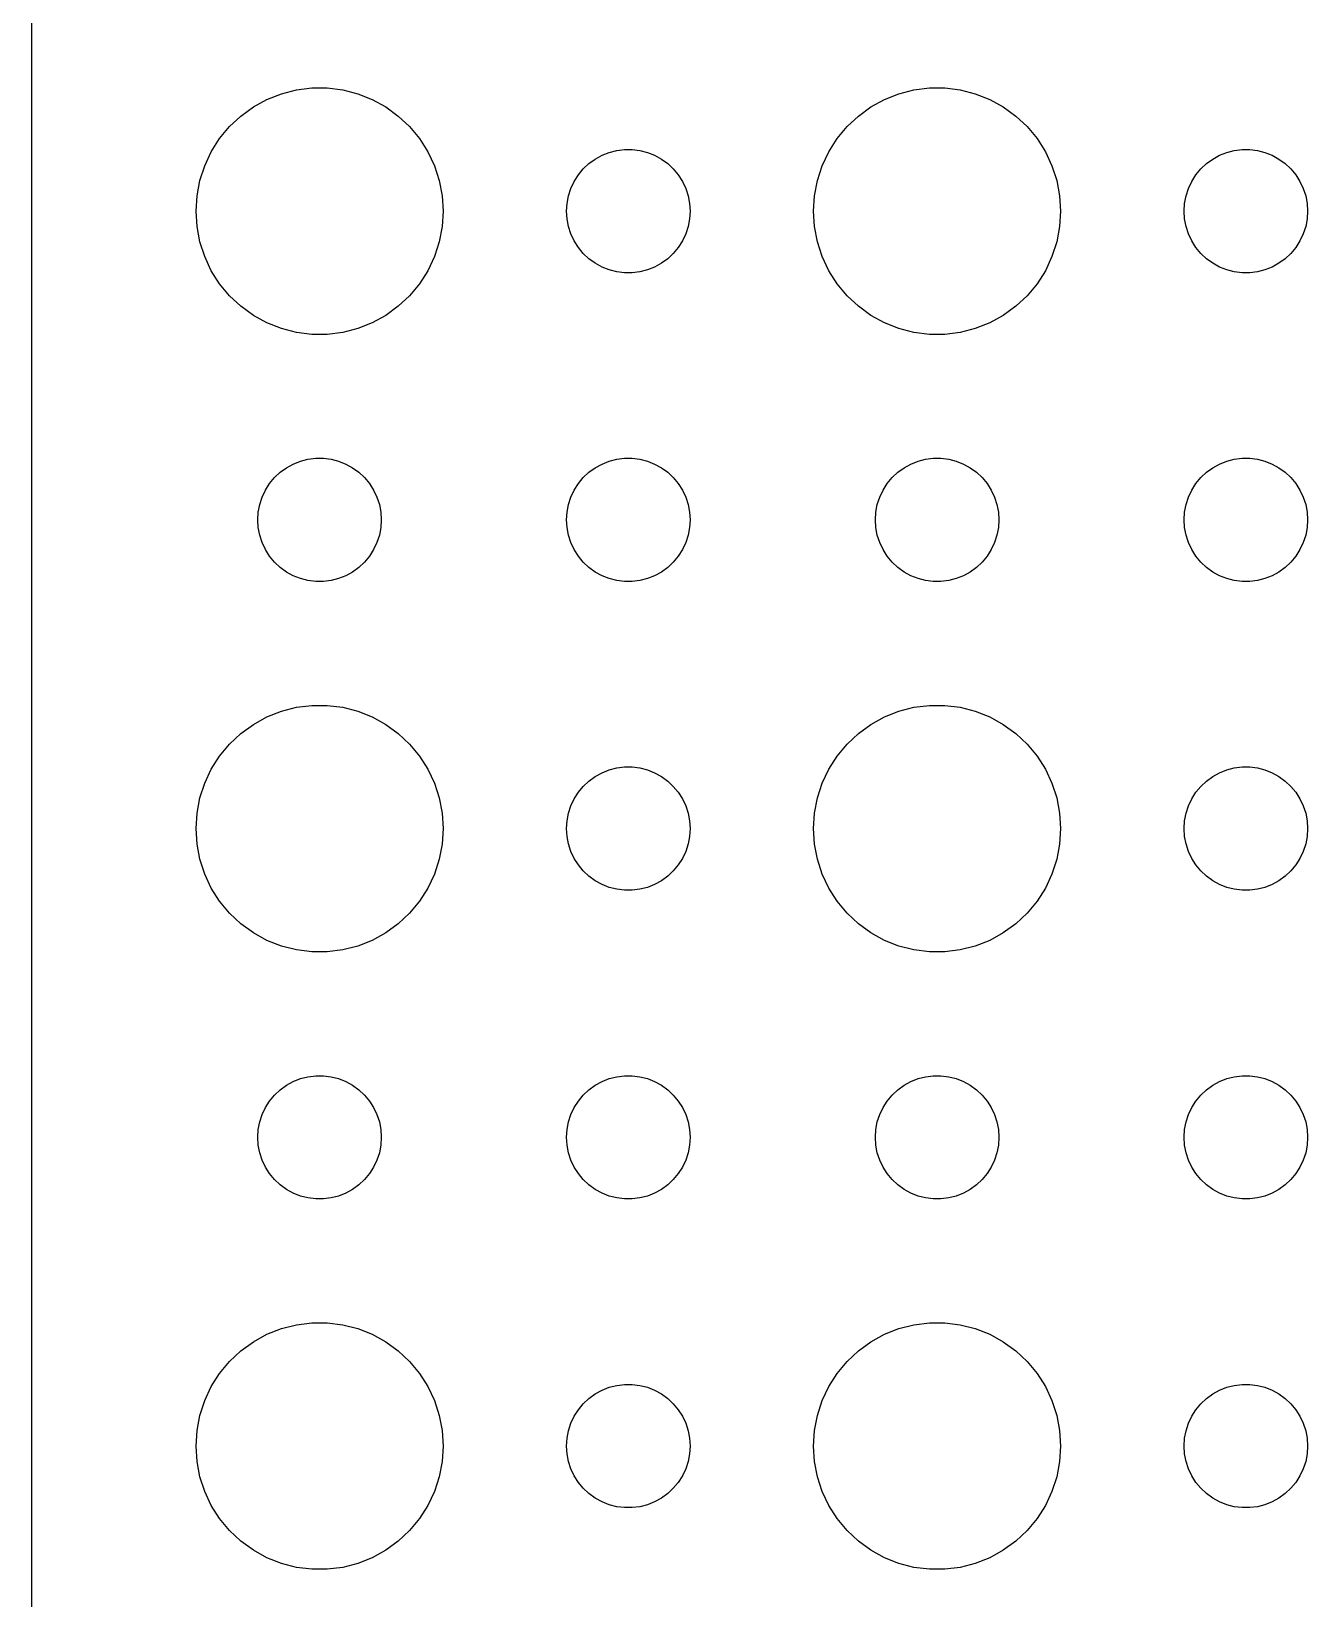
# Model space of a CAD drawing. Header units: metres. Extents: x -142 to 142, y -142 to 142.
# Drawn here: x -142 to -111, y -108.71 to -70.63 of the extents above; entities that cross this region are included whole.
import ezdxf

# ---------------------------------------------------------------- set-up
doc = ezdxf.new("R2010")
doc.units = ezdxf.units.M

msp = doc.modelspace()

# ---------------------------------------------------------------- linework, layer by layer
for p, q in [((-142, 137), (-142, -137)), ((-136.607, -72.467), (-136.277, -72.2855)), ((-136.277, -72.2855), (-135.927, -72.1468)), ((-135.927, -72.1468), (-135.562, -72.0531)), ((-135.562, -72.0531), (-135.188, -72.0059)), ((-135.188, -72.0059), (-134.812, -72.0059)), ((-134.812, -72.0059), (-134.438, -72.0531)), ((-134.438, -72.0531), (-134.073, -72.1468)), ((-134.073, -72.1468), (-133.723, -72.2855)), ((-133.723, -72.2855), (-133.393, -72.467)), ((-121.607, -72.467), (-121.277, -72.2855)), ((-121.277, -72.2855), (-120.927, -72.1468)), ((-120.927, -72.1468), (-120.562, -72.0531)), ((-120.562, -72.0531), (-120.188, -72.0059)), ((-120.188, -72.0059), (-119.812, -72.0059)), ((-119.812, -72.0059), (-119.438, -72.0531)), ((-119.438, -72.0531), (-119.073, -72.1468)), ((-119.073, -72.1468), (-118.723, -72.2855)), ((-118.723, -72.2855), (-118.393, -72.467)), ((-137.187, -72.9464), (-136.912, -72.6885)), ((-136.912, -72.6885), (-136.607, -72.467)), ((-133.393, -72.467), (-133.088, -72.6885)), ((-133.088, -72.6885), (-132.813, -72.9464)), ((-122.187, -72.9464), (-121.912, -72.6885)), ((-121.912, -72.6885), (-121.607, -72.467)), ((-118.393, -72.467), (-118.088, -72.6885)), ((-118.088, -72.6885), (-117.813, -72.9464)), ((-137.427, -73.2366), (-137.187, -72.9464)), ((-132.813, -72.9464), (-132.573, -73.2366)), ((-122.427, -73.2366), (-122.187, -72.9464)), ((-117.813, -72.9464), (-117.573, -73.2366)), ((-137.629, -73.5547), (-137.427, -73.2366)), ((-132.573, -73.2366), (-132.371, -73.5547)), ((-122.629, -73.5547), (-122.427, -73.2366)), ((-117.573, -73.2366), (-117.371, -73.5547)), ((-137.789, -73.8956), (-137.629, -73.5547)), ((-132.371, -73.5547), (-132.211, -73.8956)), ((-128.593, -73.9732), (-128.456, -73.8442)), ((-128.456, -73.8442), (-128.304, -73.7335)), ((-128.304, -73.7335), (-128.139, -73.6428)), ((-128.139, -73.6428), (-127.964, -73.5734)), ((-127.964, -73.5734), (-127.781, -73.5266)), ((-127.781, -73.5266), (-127.594, -73.503)), ((-127.594, -73.503), (-127.406, -73.503)), ((-127.406, -73.503), (-127.219, -73.5266)), ((-127.219, -73.5266), (-127.036, -73.5734)), ((-127.036, -73.5734), (-126.861, -73.6428)), ((-126.861, -73.6428), (-126.696, -73.7335)), ((-126.696, -73.7335), (-126.544, -73.8442)), ((-126.544, -73.8442), (-126.407, -73.9732)), ((-122.789, -73.8956), (-122.629, -73.5547)), ((-117.371, -73.5547), (-117.211, -73.8956)), ((-113.593, -73.9732), (-113.456, -73.8442)), ((-113.456, -73.8442), (-113.304, -73.7335)), ((-113.304, -73.7335), (-113.139, -73.6428)), ((-113.139, -73.6428), (-112.964, -73.5734)), ((-112.964, -73.5734), (-112.781, -73.5266)), ((-112.781, -73.5266), (-112.594, -73.503)), ((-112.594, -73.503), (-112.406, -73.503)), ((-112.406, -73.503), (-112.219, -73.5266)), ((-112.219, -73.5266), (-112.036, -73.5734)), ((-112.036, -73.5734), (-111.861, -73.6428)), ((-111.861, -73.6428), (-111.696, -73.7335)), ((-111.696, -73.7335), (-111.544, -73.8442)), ((-111.544, -73.8442), (-111.407, -73.9732)), ((-137.906, -74.2539), (-137.789, -73.8956)), ((-132.211, -73.8956), (-132.094, -74.2539)), ((-128.814, -74.2774), (-128.714, -74.1183)), ((-128.714, -74.1183), (-128.593, -73.9732)), ((-126.407, -73.9732), (-126.286, -74.1183)), ((-126.286, -74.1183), (-126.186, -74.2774)), ((-122.906, -74.2539), (-122.789, -73.8956)), ((-117.211, -73.8956), (-117.094, -74.2539)), ((-113.814, -74.2774), (-113.714, -74.1183)), ((-113.714, -74.1183), (-113.593, -73.9732)), ((-111.407, -73.9732), (-111.286, -74.1183)), ((-111.286, -74.1183), (-111.186, -74.2774)), ((-138, -75), (-137.976, -74.624)), ((-137.976, -74.624), (-137.906, -74.2539)), ((-132.094, -74.2539), (-132.024, -74.624)), ((-132.024, -74.624), (-132, -75)), ((-128.988, -74.812), (-128.953, -74.627)), ((-128.953, -74.627), (-128.895, -74.4478)), ((-128.895, -74.4478), (-128.814, -74.2774)), ((-126.186, -74.2774), (-126.105, -74.4478)), ((-126.105, -74.4478), (-126.047, -74.627)), ((-126.047, -74.627), (-126.012, -74.812)), ((-123, -75), (-122.976, -74.624)), ((-122.976, -74.624), (-122.906, -74.2539)), ((-117.094, -74.2539), (-117.024, -74.624)), ((-117.024, -74.624), (-117, -75)), ((-113.988, -74.812), (-113.953, -74.627)), ((-113.953, -74.627), (-113.895, -74.4478)), ((-113.895, -74.4478), (-113.814, -74.2774)), ((-111.186, -74.2774), (-111.105, -74.4478)), ((-111.105, -74.4478), (-111.047, -74.627)), ((-111.047, -74.627), (-111.012, -74.812)), ((-137.976, -75.376), (-138, -75)), ((-132, -75), (-132.024, -75.376)), ((-129, -75), (-128.988, -74.812)), ((-128.988, -75.188), (-129, -75)), ((-126.012, -74.812), (-126, -75)), ((-126, -75), (-126.012, -75.188)), ((-122.976, -75.376), (-123, -75)), ((-117, -75), (-117.024, -75.376)), ((-114, -75), (-113.988, -74.812)), ((-113.988, -75.188), (-114, -75)), ((-111.012, -74.812), (-111, -75)), ((-111, -75), (-111.012, -75.188)), ((-137.906, -75.7461), (-137.976, -75.376)), ((-132.024, -75.376), (-132.094, -75.7461)), ((-128.953, -75.373), (-128.988, -75.188)), ((-128.895, -75.5522), (-128.953, -75.373)), ((-126.047, -75.373), (-126.105, -75.5522)), ((-126.012, -75.188), (-126.047, -75.373)), ((-122.906, -75.7461), (-122.976, -75.376)), ((-117.024, -75.376), (-117.094, -75.7461)), ((-113.953, -75.373), (-113.988, -75.188)), ((-113.895, -75.5522), (-113.953, -75.373)), ((-111.047, -75.373), (-111.105, -75.5522)), ((-111.012, -75.188), (-111.047, -75.373)), ((-137.789, -76.1044), (-137.906, -75.7461)), ((-132.094, -75.7461), (-132.211, -76.1044)), ((-128.814, -75.7226), (-128.895, -75.5522)), ((-128.714, -75.8817), (-128.814, -75.7226)), ((-126.186, -75.7226), (-126.286, -75.8817)), ((-126.105, -75.5522), (-126.186, -75.7226)), ((-122.789, -76.1044), (-122.906, -75.7461)), ((-117.094, -75.7461), (-117.211, -76.1044)), ((-113.814, -75.7226), (-113.895, -75.5522)), ((-113.714, -75.8817), (-113.814, -75.7226)), ((-111.186, -75.7226), (-111.286, -75.8817)), ((-111.105, -75.5522), (-111.186, -75.7226)), ((-137.629, -76.4453), (-137.789, -76.1044)), ((-132.211, -76.1044), (-132.371, -76.4453)), ((-128.593, -76.0268), (-128.714, -75.8817)), ((-128.456, -76.1558), (-128.593, -76.0268)), ((-126.407, -76.0268), (-126.544, -76.1558)), ((-126.286, -75.8817), (-126.407, -76.0268)), ((-122.629, -76.4453), (-122.789, -76.1044)), ((-117.211, -76.1044), (-117.371, -76.4453)), ((-113.593, -76.0268), (-113.714, -75.8817)), ((-113.456, -76.1558), (-113.593, -76.0268)), ((-111.407, -76.0268), (-111.544, -76.1558)), ((-111.286, -75.8817), (-111.407, -76.0268)), ((-137.427, -76.7634), (-137.629, -76.4453)), ((-132.371, -76.4453), (-132.573, -76.7634)), ((-128.304, -76.2665), (-128.456, -76.1558)), ((-128.139, -76.3572), (-128.304, -76.2665)), ((-127.964, -76.4266), (-128.139, -76.3572)), ((-127.781, -76.4734), (-127.964, -76.4266)), ((-127.594, -76.497), (-127.781, -76.4734)), ((-127.406, -76.497), (-127.594, -76.497)), ((-127.219, -76.4734), (-127.406, -76.497)), ((-127.036, -76.4266), (-127.219, -76.4734)), ((-126.861, -76.3572), (-127.036, -76.4266)), ((-126.696, -76.2665), (-126.861, -76.3572)), ((-126.544, -76.1558), (-126.696, -76.2665)), ((-122.427, -76.7634), (-122.629, -76.4453)), ((-117.371, -76.4453), (-117.573, -76.7634)), ((-113.304, -76.2665), (-113.456, -76.1558)), ((-113.139, -76.3572), (-113.304, -76.2665)), ((-112.964, -76.4266), (-113.139, -76.3572)), ((-112.781, -76.4734), (-112.964, -76.4266)), ((-112.594, -76.497), (-112.781, -76.4734)), ((-112.406, -76.497), (-112.594, -76.497)), ((-112.219, -76.4734), (-112.406, -76.497)), ((-112.036, -76.4266), (-112.219, -76.4734)), ((-111.861, -76.3572), (-112.036, -76.4266)), ((-111.696, -76.2665), (-111.861, -76.3572)), ((-111.544, -76.1558), (-111.696, -76.2665)), ((-137.187, -77.0536), (-137.427, -76.7634)), ((-132.573, -76.7634), (-132.813, -77.0536)), ((-122.187, -77.0536), (-122.427, -76.7634)), ((-117.573, -76.7634), (-117.813, -77.0536)), ((-136.912, -77.3115), (-137.187, -77.0536)), ((-132.813, -77.0536), (-133.088, -77.3115)), ((-121.912, -77.3115), (-122.187, -77.0536)), ((-117.813, -77.0536), (-118.088, -77.3115)), ((-136.607, -77.533), (-136.912, -77.3115)), ((-136.277, -77.7145), (-136.607, -77.533)), ((-133.393, -77.533), (-133.723, -77.7145)), ((-133.088, -77.3115), (-133.393, -77.533)), ((-121.607, -77.533), (-121.912, -77.3115)), ((-121.277, -77.7145), (-121.607, -77.533)), ((-118.393, -77.533), (-118.723, -77.7145)), ((-118.088, -77.3115), (-118.393, -77.533)), ((-135.927, -77.8532), (-136.277, -77.7145)), ((-135.562, -77.9469), (-135.927, -77.8532)), ((-135.188, -77.9941), (-135.562, -77.9469)), ((-134.812, -77.9941), (-135.188, -77.9941)), ((-134.438, -77.9469), (-134.812, -77.9941)), ((-134.073, -77.8532), (-134.438, -77.9469)), ((-133.723, -77.7145), (-134.073, -77.8532)), ((-120.927, -77.8532), (-121.277, -77.7145)), ((-120.562, -77.9469), (-120.927, -77.8532)), ((-120.188, -77.9941), (-120.562, -77.9469)), ((-119.812, -77.9941), (-120.188, -77.9941)), ((-119.438, -77.9469), (-119.812, -77.9941)), ((-119.073, -77.8532), (-119.438, -77.9469)), ((-118.723, -77.7145), (-119.073, -77.8532)), ((-135.639, -81.1428), (-135.464, -81.0734)), ((-135.464, -81.0734), (-135.281, -81.0266)), ((-135.281, -81.0266), (-135.094, -81.003)), ((-135.094, -81.003), (-134.906, -81.003)), ((-134.906, -81.003), (-134.719, -81.0266)), ((-134.719, -81.0266), (-134.536, -81.0734)), ((-134.536, -81.0734), (-134.361, -81.1428)), ((-128.139, -81.1428), (-127.964, -81.0734)), ((-127.964, -81.0734), (-127.781, -81.0266)), ((-127.781, -81.0266), (-127.594, -81.003)), ((-127.594, -81.003), (-127.406, -81.003)), ((-127.406, -81.003), (-127.219, -81.0266)), ((-127.219, -81.0266), (-127.036, -81.0734)), ((-127.036, -81.0734), (-126.861, -81.1428)), ((-120.639, -81.1428), (-120.464, -81.0734)), ((-120.464, -81.0734), (-120.281, -81.0266)), ((-120.281, -81.0266), (-120.094, -81.003)), ((-120.094, -81.003), (-119.906, -81.003)), ((-119.906, -81.003), (-119.719, -81.0266)), ((-119.719, -81.0266), (-119.536, -81.0734)), ((-119.536, -81.0734), (-119.361, -81.1428)), ((-113.139, -81.1428), (-112.964, -81.0734)), ((-112.964, -81.0734), (-112.781, -81.0266)), ((-112.781, -81.0266), (-112.594, -81.003)), ((-112.594, -81.003), (-112.406, -81.003)), ((-112.406, -81.003), (-112.219, -81.0266)), ((-112.219, -81.0266), (-112.036, -81.0734)), ((-112.036, -81.0734), (-111.861, -81.1428)), ((-136.214, -81.6183), (-136.093, -81.4732)), ((-136.093, -81.4732), (-135.956, -81.3442)), ((-135.956, -81.3442), (-135.804, -81.2335)), ((-135.804, -81.2335), (-135.639, -81.1428)), ((-134.361, -81.1428), (-134.196, -81.2335)), ((-134.196, -81.2335), (-134.044, -81.3442)), ((-134.044, -81.3442), (-133.907, -81.4732)), ((-133.907, -81.4732), (-133.786, -81.6183)), ((-128.714, -81.6183), (-128.593, -81.4732)), ((-128.593, -81.4732), (-128.456, -81.3442)), ((-128.456, -81.3442), (-128.304, -81.2335)), ((-128.304, -81.2335), (-128.139, -81.1428)), ((-126.861, -81.1428), (-126.696, -81.2335)), ((-126.696, -81.2335), (-126.544, -81.3442)), ((-126.544, -81.3442), (-126.407, -81.4732)), ((-126.407, -81.4732), (-126.286, -81.6183)), ((-121.214, -81.6183), (-121.093, -81.4732)), ((-121.093, -81.4732), (-120.956, -81.3442)), ((-120.956, -81.3442), (-120.804, -81.2335)), ((-120.804, -81.2335), (-120.639, -81.1428)), ((-119.361, -81.1428), (-119.196, -81.2335)), ((-119.196, -81.2335), (-119.044, -81.3442)), ((-119.044, -81.3442), (-118.907, -81.4732)), ((-118.907, -81.4732), (-118.786, -81.6183)), ((-113.714, -81.6183), (-113.593, -81.4732)), ((-113.593, -81.4732), (-113.456, -81.3442)), ((-113.456, -81.3442), (-113.304, -81.2335)), ((-113.304, -81.2335), (-113.139, -81.1428)), ((-111.861, -81.1428), (-111.696, -81.2335)), ((-111.696, -81.2335), (-111.544, -81.3442)), ((-111.544, -81.3442), (-111.407, -81.4732)), ((-111.407, -81.4732), (-111.286, -81.6183)), ((-136.395, -81.9478), (-136.314, -81.7774)), ((-136.314, -81.7774), (-136.214, -81.6183)), ((-133.786, -81.6183), (-133.686, -81.7774)), ((-133.686, -81.7774), (-133.605, -81.9478)), ((-128.895, -81.9478), (-128.814, -81.7774)), ((-128.814, -81.7774), (-128.714, -81.6183)), ((-126.286, -81.6183), (-126.186, -81.7774)), ((-126.186, -81.7774), (-126.105, -81.9478)), ((-121.395, -81.9478), (-121.314, -81.7774)), ((-121.314, -81.7774), (-121.214, -81.6183)), ((-118.786, -81.6183), (-118.686, -81.7774)), ((-118.686, -81.7774), (-118.605, -81.9478)), ((-113.895, -81.9478), (-113.814, -81.7774)), ((-113.814, -81.7774), (-113.714, -81.6183)), ((-111.286, -81.6183), (-111.186, -81.7774)), ((-111.186, -81.7774), (-111.105, -81.9478)), ((-136.488, -82.312), (-136.453, -82.127)), ((-136.453, -82.127), (-136.395, -81.9478)), ((-133.605, -81.9478), (-133.547, -82.127)), ((-133.547, -82.127), (-133.512, -82.312)), ((-128.988, -82.312), (-128.953, -82.127)), ((-128.953, -82.127), (-128.895, -81.9478)), ((-126.105, -81.9478), (-126.047, -82.127)), ((-126.047, -82.127), (-126.012, -82.312)), ((-121.488, -82.312), (-121.453, -82.127)), ((-121.453, -82.127), (-121.395, -81.9478)), ((-118.605, -81.9478), (-118.547, -82.127)), ((-118.547, -82.127), (-118.512, -82.312)), ((-113.988, -82.312), (-113.953, -82.127)), ((-113.953, -82.127), (-113.895, -81.9478)), ((-111.105, -81.9478), (-111.047, -82.127)), ((-111.047, -82.127), (-111.012, -82.312)), ((-136.5, -82.5), (-136.488, -82.312)), ((-136.488, -82.688), (-136.5, -82.5)), ((-133.512, -82.312), (-133.5, -82.5)), ((-133.5, -82.5), (-133.512, -82.688)), ((-129, -82.5), (-128.988, -82.312)), ((-128.988, -82.688), (-129, -82.5)), ((-126.012, -82.312), (-126, -82.5)), ((-126, -82.5), (-126.012, -82.688)), ((-121.5, -82.5), (-121.488, -82.312)), ((-121.488, -82.688), (-121.5, -82.5)), ((-118.512, -82.312), (-118.5, -82.5)), ((-118.5, -82.5), (-118.512, -82.688)), ((-114, -82.5), (-113.988, -82.312)), ((-113.988, -82.688), (-114, -82.5)), ((-111.012, -82.312), (-111, -82.5)), ((-111, -82.5), (-111.012, -82.688)), ((-136.453, -82.873), (-136.488, -82.688)), ((-136.395, -83.0522), (-136.453, -82.873)), ((-133.547, -82.873), (-133.605, -83.0522)), ((-133.512, -82.688), (-133.547, -82.873)), ((-128.953, -82.873), (-128.988, -82.688)), ((-128.895, -83.0522), (-128.953, -82.873)), ((-126.047, -82.873), (-126.105, -83.0522)), ((-126.012, -82.688), (-126.047, -82.873)), ((-121.453, -82.873), (-121.488, -82.688)), ((-121.395, -83.0522), (-121.453, -82.873)), ((-118.547, -82.873), (-118.605, -83.0522)), ((-118.512, -82.688), (-118.547, -82.873)), ((-113.953, -82.873), (-113.988, -82.688)), ((-113.895, -83.0522), (-113.953, -82.873)), ((-111.047, -82.873), (-111.105, -83.0522)), ((-111.012, -82.688), (-111.047, -82.873)), ((-136.314, -83.2226), (-136.395, -83.0522)), ((-136.214, -83.3817), (-136.314, -83.2226)), ((-136.093, -83.5268), (-136.214, -83.3817)), ((-133.786, -83.3817), (-133.907, -83.5268)), ((-133.686, -83.2226), (-133.786, -83.3817)), ((-133.605, -83.0522), (-133.686, -83.2226)), ((-128.814, -83.2226), (-128.895, -83.0522)), ((-128.714, -83.3817), (-128.814, -83.2226)), ((-128.593, -83.5268), (-128.714, -83.3817)), ((-126.286, -83.3817), (-126.407, -83.5268)), ((-126.186, -83.2226), (-126.286, -83.3817)), ((-126.105, -83.0522), (-126.186, -83.2226)), ((-121.314, -83.2226), (-121.395, -83.0522)), ((-121.214, -83.3817), (-121.314, -83.2226)), ((-121.093, -83.5268), (-121.214, -83.3817)), ((-118.786, -83.3817), (-118.907, -83.5268)), ((-118.686, -83.2226), (-118.786, -83.3817)), ((-118.605, -83.0522), (-118.686, -83.2226)), ((-113.814, -83.2226), (-113.895, -83.0522)), ((-113.714, -83.3817), (-113.814, -83.2226)), ((-113.593, -83.5268), (-113.714, -83.3817)), ((-111.286, -83.3817), (-111.407, -83.5268)), ((-111.186, -83.2226), (-111.286, -83.3817)), ((-111.105, -83.0522), (-111.186, -83.2226)), ((-135.956, -83.6558), (-136.093, -83.5268)), ((-135.804, -83.7665), (-135.956, -83.6558)), ((-135.639, -83.8572), (-135.804, -83.7665)), ((-134.196, -83.7665), (-134.361, -83.8572)), ((-134.044, -83.6558), (-134.196, -83.7665)), ((-133.907, -83.5268), (-134.044, -83.6558)), ((-128.456, -83.6558), (-128.593, -83.5268)), ((-128.304, -83.7665), (-128.456, -83.6558)), ((-128.139, -83.8572), (-128.304, -83.7665)), ((-126.696, -83.7665), (-126.861, -83.8572)), ((-126.544, -83.6558), (-126.696, -83.7665)), ((-126.407, -83.5268), (-126.544, -83.6558)), ((-120.956, -83.6558), (-121.093, -83.5268)), ((-120.804, -83.7665), (-120.956, -83.6558)), ((-120.639, -83.8572), (-120.804, -83.7665)), ((-119.196, -83.7665), (-119.361, -83.8572)), ((-119.044, -83.6558), (-119.196, -83.7665)), ((-118.907, -83.5268), (-119.044, -83.6558)), ((-113.456, -83.6558), (-113.593, -83.5268)), ((-113.304, -83.7665), (-113.456, -83.6558)), ((-113.139, -83.8572), (-113.304, -83.7665)), ((-111.696, -83.7665), (-111.861, -83.8572)), ((-111.544, -83.6558), (-111.696, -83.7665)), ((-111.407, -83.5268), (-111.544, -83.6558)), ((-135.464, -83.9266), (-135.639, -83.8572)), ((-135.281, -83.9734), (-135.464, -83.9266)), ((-135.094, -83.997), (-135.281, -83.9734)), ((-134.906, -83.997), (-135.094, -83.997)), ((-134.719, -83.9734), (-134.906, -83.997)), ((-134.536, -83.9266), (-134.719, -83.9734)), ((-134.361, -83.8572), (-134.536, -83.9266)), ((-127.964, -83.9266), (-128.139, -83.8572)), ((-127.781, -83.9734), (-127.964, -83.9266)), ((-127.594, -83.997), (-127.781, -83.9734)), ((-127.406, -83.997), (-127.594, -83.997)), ((-127.219, -83.9734), (-127.406, -83.997)), ((-127.036, -83.9266), (-127.219, -83.9734)), ((-126.861, -83.8572), (-127.036, -83.9266)), ((-120.464, -83.9266), (-120.639, -83.8572)), ((-120.281, -83.9734), (-120.464, -83.9266)), ((-120.094, -83.997), (-120.281, -83.9734)), ((-119.906, -83.997), (-120.094, -83.997)), ((-119.719, -83.9734), (-119.906, -83.997)), ((-119.536, -83.9266), (-119.719, -83.9734)), ((-119.361, -83.8572), (-119.536, -83.9266)), ((-112.964, -83.9266), (-113.139, -83.8572)), ((-112.781, -83.9734), (-112.964, -83.9266)), ((-112.594, -83.997), (-112.781, -83.9734)), ((-112.406, -83.997), (-112.594, -83.997)), ((-112.219, -83.9734), (-112.406, -83.997)), ((-112.036, -83.9266), (-112.219, -83.9734)), ((-111.861, -83.8572), (-112.036, -83.9266)), ((-136.277, -87.2855), (-135.927, -87.1468)), ((-135.927, -87.1468), (-135.562, -87.0531)), ((-135.562, -87.0531), (-135.188, -87.0059)), ((-135.188, -87.0059), (-134.812, -87.0059)), ((-134.812, -87.0059), (-134.438, -87.0531)), ((-134.438, -87.0531), (-134.073, -87.1468)), ((-134.073, -87.1468), (-133.723, -87.2855)), ((-121.277, -87.2855), (-120.927, -87.1468)), ((-120.927, -87.1468), (-120.562, -87.0531)), ((-120.562, -87.0531), (-120.188, -87.0059)), ((-120.188, -87.0059), (-119.812, -87.0059)), ((-119.812, -87.0059), (-119.438, -87.0531)), ((-119.438, -87.0531), (-119.073, -87.1468)), ((-119.073, -87.1468), (-118.723, -87.2855)), ((-136.912, -87.6885), (-136.607, -87.467)), ((-136.607, -87.467), (-136.277, -87.2855)), ((-133.723, -87.2855), (-133.393, -87.467)), ((-133.393, -87.467), (-133.088, -87.6885)), ((-121.912, -87.6885), (-121.607, -87.467)), ((-121.607, -87.467), (-121.277, -87.2855)), ((-118.723, -87.2855), (-118.393, -87.467)), ((-118.393, -87.467), (-118.088, -87.6885)), ((-137.427, -88.2366), (-137.187, -87.9464)), ((-137.187, -87.9464), (-136.912, -87.6885)), ((-133.088, -87.6885), (-132.813, -87.9464)), ((-132.813, -87.9464), (-132.573, -88.2366)), ((-122.427, -88.2366), (-122.187, -87.9464)), ((-122.187, -87.9464), (-121.912, -87.6885)), ((-118.088, -87.6885), (-117.813, -87.9464)), ((-117.813, -87.9464), (-117.573, -88.2366)), ((-137.629, -88.5547), (-137.427, -88.2366)), ((-132.573, -88.2366), (-132.371, -88.5547)), ((-122.629, -88.5547), (-122.427, -88.2366)), ((-117.573, -88.2366), (-117.371, -88.5547)), ((-137.789, -88.8956), (-137.629, -88.5547)), ((-132.371, -88.5547), (-132.211, -88.8956)), ((-128.304, -88.7335), (-128.139, -88.6428)), ((-128.139, -88.6428), (-127.964, -88.5734)), ((-127.964, -88.5734), (-127.781, -88.5266)), ((-127.781, -88.5266), (-127.594, -88.503)), ((-127.594, -88.503), (-127.406, -88.503)), ((-127.406, -88.503), (-127.219, -88.5266)), ((-127.219, -88.5266), (-127.036, -88.5734)), ((-127.036, -88.5734), (-126.861, -88.6428)), ((-126.861, -88.6428), (-126.696, -88.7335)), ((-122.789, -88.8956), (-122.629, -88.5547)), ((-117.371, -88.5547), (-117.211, -88.8956)), ((-113.304, -88.7335), (-113.139, -88.6428)), ((-113.139, -88.6428), (-112.964, -88.5734)), ((-112.964, -88.5734), (-112.781, -88.5266)), ((-112.781, -88.5266), (-112.594, -88.503)), ((-112.594, -88.503), (-112.406, -88.503)), ((-112.406, -88.503), (-112.219, -88.5266)), ((-112.219, -88.5266), (-112.036, -88.5734)), ((-112.036, -88.5734), (-111.861, -88.6428)), ((-111.861, -88.6428), (-111.696, -88.7335)), ((-137.906, -89.2539), (-137.789, -88.8956)), ((-132.211, -88.8956), (-132.094, -89.2539)), ((-128.714, -89.1183), (-128.593, -88.9732)), ((-128.593, -88.9732), (-128.456, -88.8442)), ((-128.456, -88.8442), (-128.304, -88.7335)), ((-126.696, -88.7335), (-126.544, -88.8442)), ((-126.544, -88.8442), (-126.407, -88.9732)), ((-126.407, -88.9732), (-126.286, -89.1183)), ((-122.906, -89.2539), (-122.789, -88.8956)), ((-117.211, -88.8956), (-117.094, -89.2539)), ((-113.714, -89.1183), (-113.593, -88.9732)), ((-113.593, -88.9732), (-113.456, -88.8442)), ((-113.456, -88.8442), (-113.304, -88.7335)), ((-111.696, -88.7335), (-111.544, -88.8442)), ((-111.544, -88.8442), (-111.407, -88.9732)), ((-111.407, -88.9732), (-111.286, -89.1183)), ((-137.976, -89.624), (-137.906, -89.2539)), ((-132.094, -89.2539), (-132.024, -89.624)), ((-128.953, -89.627), (-128.895, -89.4478)), ((-128.895, -89.4478), (-128.814, -89.2774)), ((-128.814, -89.2774), (-128.714, -89.1183)), ((-126.286, -89.1183), (-126.186, -89.2774)), ((-126.186, -89.2774), (-126.105, -89.4478)), ((-126.105, -89.4478), (-126.047, -89.627)), ((-122.976, -89.624), (-122.906, -89.2539)), ((-117.094, -89.2539), (-117.024, -89.624)), ((-113.953, -89.627), (-113.895, -89.4478)), ((-113.895, -89.4478), (-113.814, -89.2774)), ((-113.814, -89.2774), (-113.714, -89.1183)), ((-111.286, -89.1183), (-111.186, -89.2774)), ((-111.186, -89.2774), (-111.105, -89.4478)), ((-111.105, -89.4478), (-111.047, -89.627)), ((-138, -90), (-137.976, -89.624)), ((-132.024, -89.624), (-132, -90)), ((-129, -90), (-128.988, -89.812)), ((-128.988, -89.812), (-128.953, -89.627)), ((-126.047, -89.627), (-126.012, -89.812)), ((-126.012, -89.812), (-126, -90)), ((-123, -90), (-122.976, -89.624)), ((-117.024, -89.624), (-117, -90)), ((-114, -90), (-113.988, -89.812)), ((-113.988, -89.812), (-113.953, -89.627)), ((-111.047, -89.627), (-111.012, -89.812)), ((-111.012, -89.812), (-111, -90)), ((-137.976, -90.376), (-138, -90)), ((-132, -90), (-132.024, -90.376)), ((-128.988, -90.188), (-129, -90)), ((-128.953, -90.373), (-128.988, -90.188)), ((-126.012, -90.188), (-126.047, -90.373)), ((-126, -90), (-126.012, -90.188)), ((-122.976, -90.376), (-123, -90)), ((-117, -90), (-117.024, -90.376)), ((-113.988, -90.188), (-114, -90)), ((-113.953, -90.373), (-113.988, -90.188)), ((-111.012, -90.188), (-111.047, -90.373)), ((-111, -90), (-111.012, -90.188)), ((-137.906, -90.7461), (-137.976, -90.376)), ((-132.024, -90.376), (-132.094, -90.7461)), ((-128.895, -90.5522), (-128.953, -90.373)), ((-128.814, -90.7226), (-128.895, -90.5522)), ((-126.105, -90.5522), (-126.186, -90.7226)), ((-126.047, -90.373), (-126.105, -90.5522)), ((-122.906, -90.7461), (-122.976, -90.376)), ((-117.024, -90.376), (-117.094, -90.7461)), ((-113.895, -90.5522), (-113.953, -90.373)), ((-113.814, -90.7226), (-113.895, -90.5522)), ((-111.105, -90.5522), (-111.186, -90.7226)), ((-111.047, -90.373), (-111.105, -90.5522)), ((-137.789, -91.1044), (-137.906, -90.7461)), ((-132.094, -90.7461), (-132.211, -91.1044)), ((-128.714, -90.8817), (-128.814, -90.7226)), ((-128.593, -91.0268), (-128.714, -90.8817)), ((-126.286, -90.8817), (-126.407, -91.0268)), ((-126.186, -90.7226), (-126.286, -90.8817)), ((-122.789, -91.1044), (-122.906, -90.7461)), ((-117.094, -90.7461), (-117.211, -91.1044)), ((-113.714, -90.8817), (-113.814, -90.7226)), ((-113.593, -91.0268), (-113.714, -90.8817)), ((-111.286, -90.8817), (-111.407, -91.0268)), ((-111.186, -90.7226), (-111.286, -90.8817)), ((-137.629, -91.4453), (-137.789, -91.1044)), ((-132.211, -91.1044), (-132.371, -91.4453)), ((-128.456, -91.1558), (-128.593, -91.0268)), ((-128.304, -91.2665), (-128.456, -91.1558)), ((-128.139, -91.3572), (-128.304, -91.2665)), ((-127.964, -91.4266), (-128.139, -91.3572)), ((-126.861, -91.3572), (-127.036, -91.4266)), ((-126.696, -91.2665), (-126.861, -91.3572)), ((-126.544, -91.1558), (-126.696, -91.2665)), ((-126.407, -91.0268), (-126.544, -91.1558)), ((-122.629, -91.4453), (-122.789, -91.1044)), ((-117.211, -91.1044), (-117.371, -91.4453)), ((-113.456, -91.1558), (-113.593, -91.0268)), ((-113.304, -91.2665), (-113.456, -91.1558)), ((-113.139, -91.3572), (-113.304, -91.2665)), ((-112.964, -91.4266), (-113.139, -91.3572)), ((-111.861, -91.3572), (-112.036, -91.4266)), ((-111.696, -91.2665), (-111.861, -91.3572)), ((-111.544, -91.1558), (-111.696, -91.2665)), ((-111.407, -91.0268), (-111.544, -91.1558)), ((-137.427, -91.7634), (-137.629, -91.4453)), ((-137.187, -92.0536), (-137.427, -91.7634)), ((-132.573, -91.7634), (-132.813, -92.0536)), ((-132.371, -91.4453), (-132.573, -91.7634)), ((-127.781, -91.4734), (-127.964, -91.4266)), ((-127.594, -91.497), (-127.781, -91.4734)), ((-127.406, -91.497), (-127.594, -91.497)), ((-127.219, -91.4734), (-127.406, -91.497)), ((-127.036, -91.4266), (-127.219, -91.4734)), ((-122.427, -91.7634), (-122.629, -91.4453)), ((-122.187, -92.0536), (-122.427, -91.7634)), ((-117.573, -91.7634), (-117.813, -92.0536)), ((-117.371, -91.4453), (-117.573, -91.7634)), ((-112.781, -91.4734), (-112.964, -91.4266)), ((-112.594, -91.497), (-112.781, -91.4734)), ((-112.406, -91.497), (-112.594, -91.497)), ((-112.219, -91.4734), (-112.406, -91.497)), ((-112.036, -91.4266), (-112.219, -91.4734)), ((-136.912, -92.3115), (-137.187, -92.0536)), ((-132.813, -92.0536), (-133.088, -92.3115)), ((-121.912, -92.3115), (-122.187, -92.0536)), ((-117.813, -92.0536), (-118.088, -92.3115)), ((-136.607, -92.533), (-136.912, -92.3115)), ((-133.088, -92.3115), (-133.393, -92.533)), ((-121.607, -92.533), (-121.912, -92.3115)), ((-118.088, -92.3115), (-118.393, -92.533)), ((-136.277, -92.7145), (-136.607, -92.533)), ((-135.927, -92.8532), (-136.277, -92.7145)), ((-135.562, -92.9469), (-135.927, -92.8532)), ((-134.073, -92.8532), (-134.438, -92.9469)), ((-133.723, -92.7145), (-134.073, -92.8532)), ((-133.393, -92.533), (-133.723, -92.7145)), ((-121.277, -92.7145), (-121.607, -92.533)), ((-120.927, -92.8532), (-121.277, -92.7145)), ((-120.562, -92.9469), (-120.927, -92.8532)), ((-119.073, -92.8532), (-119.438, -92.9469)), ((-118.723, -92.7145), (-119.073, -92.8532)), ((-118.393, -92.533), (-118.723, -92.7145)), ((-135.188, -92.9941), (-135.562, -92.9469)), ((-134.812, -92.9941), (-135.188, -92.9941)), ((-134.438, -92.9469), (-134.812, -92.9941)), ((-120.188, -92.9941), (-120.562, -92.9469)), ((-119.812, -92.9941), (-120.188, -92.9941)), ((-119.438, -92.9469), (-119.812, -92.9941)), ((-135.956, -96.3442), (-135.804, -96.2335)), ((-135.804, -96.2335), (-135.639, -96.1428)), ((-135.639, -96.1428), (-135.464, -96.0734)), ((-135.464, -96.0734), (-135.281, -96.0266)), ((-135.281, -96.0266), (-135.094, -96.003)), ((-135.094, -96.003), (-134.906, -96.003)), ((-134.906, -96.003), (-134.719, -96.0266)), ((-134.719, -96.0266), (-134.536, -96.0734)), ((-134.536, -96.0734), (-134.361, -96.1428)), ((-134.361, -96.1428), (-134.196, -96.2335)), ((-134.196, -96.2335), (-134.044, -96.3442)), ((-128.456, -96.3442), (-128.304, -96.2335)), ((-128.304, -96.2335), (-128.139, -96.1428)), ((-128.139, -96.1428), (-127.964, -96.0734)), ((-127.964, -96.0734), (-127.781, -96.0266)), ((-127.781, -96.0266), (-127.594, -96.003)), ((-127.594, -96.003), (-127.406, -96.003)), ((-127.406, -96.003), (-127.219, -96.0266)), ((-127.219, -96.0266), (-127.036, -96.0734)), ((-127.036, -96.0734), (-126.861, -96.1428)), ((-126.861, -96.1428), (-126.696, -96.2335)), ((-126.696, -96.2335), (-126.544, -96.3442)), ((-120.956, -96.3442), (-120.804, -96.2335)), ((-120.804, -96.2335), (-120.639, -96.1428)), ((-120.639, -96.1428), (-120.464, -96.0734)), ((-120.464, -96.0734), (-120.281, -96.0266)), ((-120.281, -96.0266), (-120.094, -96.003)), ((-120.094, -96.003), (-119.906, -96.003)), ((-119.906, -96.003), (-119.719, -96.0266)), ((-119.719, -96.0266), (-119.536, -96.0734)), ((-119.536, -96.0734), (-119.361, -96.1428)), ((-119.361, -96.1428), (-119.196, -96.2335)), ((-119.196, -96.2335), (-119.044, -96.3442)), ((-113.456, -96.3442), (-113.304, -96.2335)), ((-113.304, -96.2335), (-113.139, -96.1428)), ((-113.139, -96.1428), (-112.964, -96.0734)), ((-112.964, -96.0734), (-112.781, -96.0266)), ((-112.781, -96.0266), (-112.594, -96.003)), ((-112.594, -96.003), (-112.406, -96.003)), ((-112.406, -96.003), (-112.219, -96.0266)), ((-112.219, -96.0266), (-112.036, -96.0734)), ((-112.036, -96.0734), (-111.861, -96.1428)), ((-111.861, -96.1428), (-111.696, -96.2335)), ((-111.696, -96.2335), (-111.544, -96.3442)), ((-136.314, -96.7774), (-136.214, -96.6183)), ((-136.214, -96.6183), (-136.093, -96.4732)), ((-136.093, -96.4732), (-135.956, -96.3442)), ((-134.044, -96.3442), (-133.907, -96.4732)), ((-133.907, -96.4732), (-133.786, -96.6183)), ((-133.786, -96.6183), (-133.686, -96.7774)), ((-128.814, -96.7774), (-128.714, -96.6183)), ((-128.714, -96.6183), (-128.593, -96.4732)), ((-128.593, -96.4732), (-128.456, -96.3442)), ((-126.544, -96.3442), (-126.407, -96.4732)), ((-126.407, -96.4732), (-126.286, -96.6183)), ((-126.286, -96.6183), (-126.186, -96.7774)), ((-121.314, -96.7774), (-121.214, -96.6183)), ((-121.214, -96.6183), (-121.093, -96.4732)), ((-121.093, -96.4732), (-120.956, -96.3442)), ((-119.044, -96.3442), (-118.907, -96.4732)), ((-118.907, -96.4732), (-118.786, -96.6183)), ((-118.786, -96.6183), (-118.686, -96.7774)), ((-113.814, -96.7774), (-113.714, -96.6183)), ((-113.714, -96.6183), (-113.593, -96.4732)), ((-113.593, -96.4732), (-113.456, -96.3442)), ((-111.544, -96.3442), (-111.407, -96.4732)), ((-111.407, -96.4732), (-111.286, -96.6183)), ((-111.286, -96.6183), (-111.186, -96.7774)), ((-136.453, -97.127), (-136.395, -96.9478)), ((-136.395, -96.9478), (-136.314, -96.7774)), ((-133.686, -96.7774), (-133.605, -96.9478)), ((-133.605, -96.9478), (-133.547, -97.127)), ((-128.953, -97.127), (-128.895, -96.9478)), ((-128.895, -96.9478), (-128.814, -96.7774)), ((-126.186, -96.7774), (-126.105, -96.9478)), ((-126.105, -96.9478), (-126.047, -97.127)), ((-121.453, -97.127), (-121.395, -96.9478)), ((-121.395, -96.9478), (-121.314, -96.7774)), ((-118.686, -96.7774), (-118.605, -96.9478)), ((-118.605, -96.9478), (-118.547, -97.127)), ((-113.953, -97.127), (-113.895, -96.9478)), ((-113.895, -96.9478), (-113.814, -96.7774)), ((-111.186, -96.7774), (-111.105, -96.9478)), ((-111.105, -96.9478), (-111.047, -97.127)), ((-136.5, -97.5), (-136.488, -97.312)), ((-136.488, -97.312), (-136.453, -97.127)), ((-133.547, -97.127), (-133.512, -97.312)), ((-133.512, -97.312), (-133.5, -97.5)), ((-129, -97.5), (-128.988, -97.312)), ((-128.988, -97.312), (-128.953, -97.127)), ((-126.047, -97.127), (-126.012, -97.312)), ((-126.012, -97.312), (-126, -97.5)), ((-121.5, -97.5), (-121.488, -97.312)), ((-121.488, -97.312), (-121.453, -97.127)), ((-118.547, -97.127), (-118.512, -97.312)), ((-118.512, -97.312), (-118.5, -97.5)), ((-114, -97.5), (-113.988, -97.312)), ((-113.988, -97.312), (-113.953, -97.127)), ((-111.047, -97.127), (-111.012, -97.312)), ((-111.012, -97.312), (-111, -97.5)), ((-136.488, -97.688), (-136.5, -97.5)), ((-136.453, -97.873), (-136.488, -97.688)), ((-133.512, -97.688), (-133.547, -97.873)), ((-133.5, -97.5), (-133.512, -97.688)), ((-128.988, -97.688), (-129, -97.5)), ((-128.953, -97.873), (-128.988, -97.688)), ((-126.012, -97.688), (-126.047, -97.873)), ((-126, -97.5), (-126.012, -97.688)), ((-121.488, -97.688), (-121.5, -97.5)), ((-121.453, -97.873), (-121.488, -97.688)), ((-118.512, -97.688), (-118.547, -97.873)), ((-118.5, -97.5), (-118.512, -97.688)), ((-113.988, -97.688), (-114, -97.5)), ((-113.953, -97.873), (-113.988, -97.688)), ((-111.012, -97.688), (-111.047, -97.873)), ((-111, -97.5), (-111.012, -97.688)), ((-136.395, -98.0522), (-136.453, -97.873)), ((-136.314, -98.2226), (-136.395, -98.0522)), ((-136.214, -98.3817), (-136.314, -98.2226)), ((-133.686, -98.2226), (-133.786, -98.3817)), ((-133.605, -98.0522), (-133.686, -98.2226)), ((-133.547, -97.873), (-133.605, -98.0522)), ((-128.895, -98.0522), (-128.953, -97.873)), ((-128.814, -98.2226), (-128.895, -98.0522)), ((-128.714, -98.3817), (-128.814, -98.2226)), ((-126.186, -98.2226), (-126.286, -98.3817)), ((-126.105, -98.0522), (-126.186, -98.2226)), ((-126.047, -97.873), (-126.105, -98.0522)), ((-121.395, -98.0522), (-121.453, -97.873)), ((-121.314, -98.2226), (-121.395, -98.0522)), ((-121.214, -98.3817), (-121.314, -98.2226)), ((-118.686, -98.2226), (-118.786, -98.3817)), ((-118.605, -98.0522), (-118.686, -98.2226)), ((-118.547, -97.873), (-118.605, -98.0522)), ((-113.895, -98.0522), (-113.953, -97.873)), ((-113.814, -98.2226), (-113.895, -98.0522)), ((-113.714, -98.3817), (-113.814, -98.2226)), ((-111.186, -98.2226), (-111.286, -98.3817)), ((-111.105, -98.0522), (-111.186, -98.2226)), ((-111.047, -97.873), (-111.105, -98.0522)), ((-136.093, -98.5268), (-136.214, -98.3817)), ((-135.956, -98.6558), (-136.093, -98.5268)), ((-133.907, -98.5268), (-134.044, -98.6558)), ((-133.786, -98.3817), (-133.907, -98.5268)), ((-128.593, -98.5268), (-128.714, -98.3817)), ((-128.456, -98.6558), (-128.593, -98.5268)), ((-126.407, -98.5268), (-126.544, -98.6558)), ((-126.286, -98.3817), (-126.407, -98.5268)), ((-121.093, -98.5268), (-121.214, -98.3817)), ((-120.956, -98.6558), (-121.093, -98.5268)), ((-118.907, -98.5268), (-119.044, -98.6558)), ((-118.786, -98.3817), (-118.907, -98.5268)), ((-113.593, -98.5268), (-113.714, -98.3817)), ((-113.456, -98.6558), (-113.593, -98.5268)), ((-111.407, -98.5268), (-111.544, -98.6558)), ((-111.286, -98.3817), (-111.407, -98.5268)), ((-135.804, -98.7665), (-135.956, -98.6558)), ((-135.639, -98.8572), (-135.804, -98.7665)), ((-135.464, -98.9266), (-135.639, -98.8572)), ((-135.281, -98.9734), (-135.464, -98.9266)), ((-135.094, -98.997), (-135.281, -98.9734)), ((-134.906, -98.997), (-135.094, -98.997)), ((-134.719, -98.9734), (-134.906, -98.997)), ((-134.536, -98.9266), (-134.719, -98.9734)), ((-134.361, -98.8572), (-134.536, -98.9266)), ((-134.196, -98.7665), (-134.361, -98.8572)), ((-134.044, -98.6558), (-134.196, -98.7665)), ((-128.304, -98.7665), (-128.456, -98.6558)), ((-128.139, -98.8572), (-128.304, -98.7665)), ((-127.964, -98.9266), (-128.139, -98.8572)), ((-127.781, -98.9734), (-127.964, -98.9266)), ((-127.594, -98.997), (-127.781, -98.9734)), ((-127.406, -98.997), (-127.594, -98.997)), ((-127.219, -98.9734), (-127.406, -98.997)), ((-127.036, -98.9266), (-127.219, -98.9734)), ((-126.861, -98.8572), (-127.036, -98.9266)), ((-126.696, -98.7665), (-126.861, -98.8572)), ((-126.544, -98.6558), (-126.696, -98.7665)), ((-120.804, -98.7665), (-120.956, -98.6558)), ((-120.639, -98.8572), (-120.804, -98.7665)), ((-120.464, -98.9266), (-120.639, -98.8572)), ((-120.281, -98.9734), (-120.464, -98.9266)), ((-120.094, -98.997), (-120.281, -98.9734)), ((-119.906, -98.997), (-120.094, -98.997)), ((-119.719, -98.9734), (-119.906, -98.997)), ((-119.536, -98.9266), (-119.719, -98.9734)), ((-119.361, -98.8572), (-119.536, -98.9266)), ((-119.196, -98.7665), (-119.361, -98.8572)), ((-119.044, -98.6558), (-119.196, -98.7665)), ((-113.304, -98.7665), (-113.456, -98.6558)), ((-113.139, -98.8572), (-113.304, -98.7665)), ((-112.964, -98.9266), (-113.139, -98.8572)), ((-112.781, -98.9734), (-112.964, -98.9266)), ((-112.594, -98.997), (-112.781, -98.9734)), ((-112.406, -98.997), (-112.594, -98.997)), ((-112.219, -98.9734), (-112.406, -98.997)), ((-112.036, -98.9266), (-112.219, -98.9734)), ((-111.861, -98.8572), (-112.036, -98.9266)), ((-111.696, -98.7665), (-111.861, -98.8572)), ((-111.544, -98.6558), (-111.696, -98.7665)), ((-135.562, -102.053), (-135.188, -102.006)), ((-135.188, -102.006), (-134.812, -102.006)), ((-134.812, -102.006), (-134.438, -102.053)), ((-120.562, -102.053), (-120.188, -102.006)), ((-120.188, -102.006), (-119.812, -102.006)), ((-119.812, -102.006), (-119.438, -102.053)), ((-136.607, -102.467), (-136.277, -102.286)), ((-136.277, -102.286), (-135.927, -102.147)), ((-135.927, -102.147), (-135.562, -102.053)), ((-134.438, -102.053), (-134.073, -102.147)), ((-134.073, -102.147), (-133.723, -102.286)), ((-133.723, -102.286), (-133.393, -102.467)), ((-121.607, -102.467), (-121.277, -102.286)), ((-121.277, -102.286), (-120.927, -102.147)), ((-120.927, -102.147), (-120.562, -102.053)), ((-119.438, -102.053), (-119.073, -102.147)), ((-119.073, -102.147), (-118.723, -102.286)), ((-118.723, -102.286), (-118.393, -102.467)), ((-137.187, -102.946), (-136.912, -102.688)), ((-136.912, -102.688), (-136.607, -102.467)), ((-133.393, -102.467), (-133.088, -102.688)), ((-133.088, -102.688), (-132.813, -102.946)), ((-122.187, -102.946), (-121.912, -102.688)), ((-121.912, -102.688), (-121.607, -102.467)), ((-118.393, -102.467), (-118.088, -102.688)), ((-118.088, -102.688), (-117.813, -102.946)), ((-137.427, -103.237), (-137.187, -102.946)), ((-132.813, -102.946), (-132.573, -103.237)), ((-122.427, -103.237), (-122.187, -102.946)), ((-117.813, -102.946), (-117.573, -103.237)), ((-137.789, -103.896), (-137.629, -103.555)), ((-137.629, -103.555), (-137.427, -103.237)), ((-132.573, -103.237), (-132.371, -103.555)), ((-132.371, -103.555), (-132.211, -103.896)), ((-127.964, -103.573), (-127.781, -103.527)), ((-127.781, -103.527), (-127.594, -103.503)), ((-127.594, -103.503), (-127.406, -103.503)), ((-127.406, -103.503), (-127.219, -103.527)), ((-127.219, -103.527), (-127.036, -103.573)), ((-122.789, -103.896), (-122.629, -103.555)), ((-122.629, -103.555), (-122.427, -103.237)), ((-117.573, -103.237), (-117.371, -103.555)), ((-117.371, -103.555), (-117.211, -103.896)), ((-112.964, -103.573), (-112.781, -103.527)), ((-112.781, -103.527), (-112.594, -103.503)), ((-112.594, -103.503), (-112.406, -103.503)), ((-112.406, -103.503), (-112.219, -103.527)), ((-112.219, -103.527), (-112.036, -103.573)), ((-137.906, -104.254), (-137.789, -103.896)), ((-132.211, -103.896), (-132.094, -104.254)), ((-128.593, -103.973), (-128.456, -103.844)), ((-128.456, -103.844), (-128.304, -103.734)), ((-128.304, -103.734), (-128.139, -103.643)), ((-128.139, -103.643), (-127.964, -103.573)), ((-127.036, -103.573), (-126.861, -103.643)), ((-126.861, -103.643), (-126.696, -103.734)), ((-126.696, -103.734), (-126.544, -103.844)), ((-126.544, -103.844), (-126.407, -103.973)), ((-122.906, -104.254), (-122.789, -103.896)), ((-117.211, -103.896), (-117.094, -104.254)), ((-113.593, -103.973), (-113.456, -103.844)), ((-113.456, -103.844), (-113.304, -103.734)), ((-113.304, -103.734), (-113.139, -103.643)), ((-113.139, -103.643), (-112.964, -103.573)), ((-112.036, -103.573), (-111.861, -103.643)), ((-111.861, -103.643), (-111.696, -103.734)), ((-111.696, -103.734), (-111.544, -103.844)), ((-111.544, -103.844), (-111.407, -103.973)), ((-137.976, -104.624), (-137.906, -104.254)), ((-132.094, -104.254), (-132.024, -104.624)), ((-128.895, -104.448), (-128.814, -104.277)), ((-128.814, -104.277), (-128.714, -104.118)), ((-128.714, -104.118), (-128.593, -103.973)), ((-126.407, -103.973), (-126.286, -104.118)), ((-126.286, -104.118), (-126.186, -104.277)), ((-126.186, -104.277), (-126.105, -104.448)), ((-122.976, -104.624), (-122.906, -104.254)), ((-117.094, -104.254), (-117.024, -104.624)), ((-113.895, -104.448), (-113.814, -104.277)), ((-113.814, -104.277), (-113.714, -104.118)), ((-113.714, -104.118), (-113.593, -103.973)), ((-111.407, -103.973), (-111.286, -104.118)), ((-111.286, -104.118), (-111.186, -104.277)), ((-111.186, -104.277), (-111.105, -104.448)), ((-138, -105), (-137.976, -104.624)), ((-132.024, -104.624), (-132, -105)), ((-128.988, -104.812), (-128.953, -104.627)), ((-128.953, -104.627), (-128.895, -104.448)), ((-126.105, -104.448), (-126.047, -104.627)), ((-126.047, -104.627), (-126.012, -104.812)), ((-123, -105), (-122.976, -104.624)), ((-117.024, -104.624), (-117, -105)), ((-113.988, -104.812), (-113.953, -104.627)), ((-113.953, -104.627), (-113.895, -104.448)), ((-111.105, -104.448), (-111.047, -104.627)), ((-111.047, -104.627), (-111.012, -104.812)), ((-137.976, -105.376), (-138, -105)), ((-132, -105), (-132.024, -105.376)), ((-129, -105), (-128.988, -104.812)), ((-128.988, -105.188), (-129, -105)), ((-126.012, -104.812), (-126, -105)), ((-126, -105), (-126.012, -105.188)), ((-122.976, -105.376), (-123, -105)), ((-117, -105), (-117.024, -105.376)), ((-114, -105), (-113.988, -104.812)), ((-113.988, -105.188), (-114, -105)), ((-111.012, -104.812), (-111, -105)), ((-111, -105), (-111.012, -105.188)), ((-137.906, -105.746), (-137.976, -105.376)), ((-132.024, -105.376), (-132.094, -105.746)), ((-128.953, -105.373), (-128.988, -105.188)), ((-128.895, -105.552), (-128.953, -105.373)), ((-126.047, -105.373), (-126.105, -105.552)), ((-126.012, -105.188), (-126.047, -105.373)), ((-122.906, -105.746), (-122.976, -105.376)), ((-117.024, -105.376), (-117.094, -105.746)), ((-113.953, -105.373), (-113.988, -105.188)), ((-113.895, -105.552), (-113.953, -105.373)), ((-111.047, -105.373), (-111.105, -105.552)), ((-111.012, -105.188), (-111.047, -105.373)), ((-137.789, -106.104), (-137.906, -105.746)), ((-132.094, -105.746), (-132.211, -106.104)), ((-128.814, -105.723), (-128.895, -105.552)), ((-128.714, -105.882), (-128.814, -105.723)), ((-126.186, -105.723), (-126.286, -105.882)), ((-126.105, -105.552), (-126.186, -105.723)), ((-122.789, -106.104), (-122.906, -105.746)), ((-117.094, -105.746), (-117.211, -106.104)), ((-113.814, -105.723), (-113.895, -105.552)), ((-113.714, -105.882), (-113.814, -105.723)), ((-111.186, -105.723), (-111.286, -105.882)), ((-111.105, -105.552), (-111.186, -105.723)), ((-137.629, -106.445), (-137.789, -106.104)), ((-132.211, -106.104), (-132.371, -106.445)), ((-128.593, -106.027), (-128.714, -105.882)), ((-128.456, -106.156), (-128.593, -106.027)), ((-128.304, -106.266), (-128.456, -106.156)), ((-126.544, -106.156), (-126.696, -106.266)), ((-126.407, -106.027), (-126.544, -106.156)), ((-126.286, -105.882), (-126.407, -106.027)), ((-122.629, -106.445), (-122.789, -106.104)), ((-117.211, -106.104), (-117.371, -106.445)), ((-113.593, -106.027), (-113.714, -105.882)), ((-113.456, -106.156), (-113.593, -106.027)), ((-113.304, -106.266), (-113.456, -106.156)), ((-111.544, -106.156), (-111.696, -106.266)), ((-111.407, -106.027), (-111.544, -106.156)), ((-111.286, -105.882), (-111.407, -106.027)), ((-137.427, -106.763), (-137.629, -106.445)), ((-132.371, -106.445), (-132.573, -106.763)), ((-128.139, -106.357), (-128.304, -106.266)), ((-127.964, -106.427), (-128.139, -106.357)), ((-127.781, -106.473), (-127.964, -106.427)), ((-127.594, -106.497), (-127.781, -106.473)), ((-127.406, -106.497), (-127.594, -106.497)), ((-127.219, -106.473), (-127.406, -106.497)), ((-127.036, -106.427), (-127.219, -106.473)), ((-126.861, -106.357), (-127.036, -106.427)), ((-126.696, -106.266), (-126.861, -106.357)), ((-122.427, -106.763), (-122.629, -106.445)), ((-117.371, -106.445), (-117.573, -106.763)), ((-113.139, -106.357), (-113.304, -106.266)), ((-112.964, -106.427), (-113.139, -106.357)), ((-112.781, -106.473), (-112.964, -106.427)), ((-112.594, -106.497), (-112.781, -106.473)), ((-112.406, -106.497), (-112.594, -106.497)), ((-112.219, -106.473), (-112.406, -106.497)), ((-112.036, -106.427), (-112.219, -106.473)), ((-111.861, -106.357), (-112.036, -106.427)), ((-111.696, -106.266), (-111.861, -106.357)), ((-137.187, -107.054), (-137.427, -106.763)), ((-132.573, -106.763), (-132.813, -107.054)), ((-122.187, -107.054), (-122.427, -106.763)), ((-117.573, -106.763), (-117.813, -107.054)), ((-136.912, -107.312), (-137.187, -107.054)), ((-136.607, -107.533), (-136.912, -107.312)), ((-133.088, -107.312), (-133.393, -107.533)), ((-132.813, -107.054), (-133.088, -107.312)), ((-121.912, -107.312), (-122.187, -107.054)), ((-121.607, -107.533), (-121.912, -107.312)), ((-118.088, -107.312), (-118.393, -107.533)), ((-117.813, -107.054), (-118.088, -107.312)), ((-136.277, -107.714), (-136.607, -107.533)), ((-135.927, -107.853), (-136.277, -107.714)), ((-133.723, -107.714), (-134.073, -107.853)), ((-133.393, -107.533), (-133.723, -107.714)), ((-121.277, -107.714), (-121.607, -107.533)), ((-120.927, -107.853), (-121.277, -107.714)), ((-118.723, -107.714), (-119.073, -107.853)), ((-118.393, -107.533), (-118.723, -107.714)), ((-135.562, -107.947), (-135.927, -107.853)), ((-135.188, -107.994), (-135.562, -107.947)), ((-134.812, -107.994), (-135.188, -107.994)), ((-134.438, -107.947), (-134.812, -107.994)), ((-134.073, -107.853), (-134.438, -107.947)), ((-120.562, -107.947), (-120.927, -107.853)), ((-120.188, -107.994), (-120.562, -107.947)), ((-119.812, -107.994), (-120.188, -107.994)), ((-119.438, -107.947), (-119.812, -107.994)), ((-119.073, -107.853), (-119.438, -107.947))]:
    msp.add_line(p, q)

doc.saveas('drawing.dxf')
